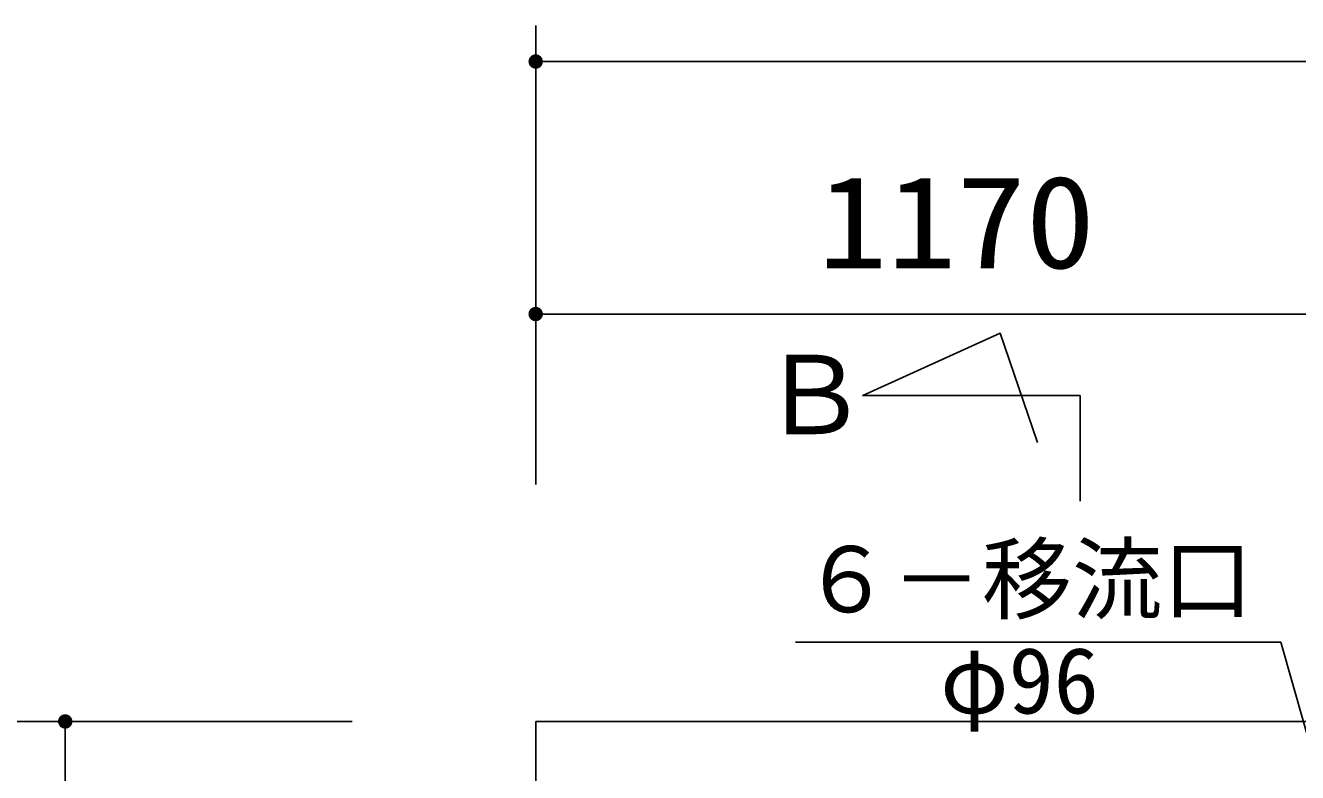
# Model space of a CAD drawing. Units: millimetres, scale not verified. Extents: x -14850 to 14850, y -10500 to 10500.
# Drawn here: x -11861 to -10097, y 2560 to 3595 of the extents above; entities that cross this region are included whole.
import ezdxf
from ezdxf.enums import TextEntityAlignment as Align

# ---------------------------------------------------------------- set-up
doc = ezdxf.new("R2010")
doc.units = ezdxf.units.MM
doc.header["$LTSCALE"] = 50
for name, color, linetype, lineweight in [('0-0_製作', 5, 'Continuous', 25), ('0-1_空気管', 3, 'Continuous', 25), ('0-2_機器', 3, 'Continuous', 25)]:
    doc.layers.add(name, color=color, linetype=linetype, lineweight=lineweight)
doc.styles.add('ＭＳ ゴシック', font='')
doc.styles.get('ＭＳ ゴシック').set_extended_font_data('MS Gothic')

msp = doc.modelspace()

# ---------------------------------------------------------------- linework, layer by layer
at = {"layer": '0-0_製作', "color": 2}
for p, q in [((-11153.31, 3595.4), (-11153.31, 2958.94)), ((-6963.31, 3545.4), (-11153.31, 3545.4)), ((-11153.31, 3195.4), (-9983.31, 3195.4)), ((-12205.62, 2630.71), (-11407.77, 2630.71)), ((-11805.62, 2630.71), (-11805.62, 2430.71))]:
    msp.add_line(p, q, dxfattribs=at)
at = {"layer": '0-0_製作'}
for points in [[(-11161.01, 3551.78), (-11163.31, 3545.4), (-11161.75, 3550.76)], [(-11161.01, 3551.78), (-11153.31, 3545.4), (-11163.31, 3545.4)], [(-11161.75, 3550.76), (-11163.31, 3545.4), (-11163.29, 3546.03)], [(-11153.31, 3545.4), (-11163.23, 3544.15), (-11163.31, 3545.4)], [(-11161.75, 3550.76), (-11163.29, 3546.03), (-11162.35, 3549.66)], [(-11162.35, 3549.66), (-11163.29, 3546.03), (-11163.13, 3547.27)], [(-11153.31, 3545.4), (-11162.99, 3542.91), (-11163.23, 3544.15)], [(-11162.35, 3549.66), (-11163.13, 3547.27), (-11162.82, 3548.49)], [(-11153.31, 3545.4), (-11162.6, 3541.72), (-11162.99, 3542.91)], [(-11153.31, 3545.4), (-11162.07, 3540.58), (-11162.6, 3541.72)], [(-11153.31, 3545.4), (-11161.4, 3539.52), (-11162.07, 3540.58)], [(-11153.31, 3545.4), (-11160.6, 3538.56), (-11161.4, 3539.52)], [(-11160.15, 3552.69), (-11153.31, 3545.4), (-11161.01, 3551.78)], [(-11153.31, 3545.4), (-11159.68, 3537.7), (-11160.6, 3538.56)], [(-11159.18, 3553.49), (-11153.31, 3545.4), (-11160.15, 3552.69)], [(-11153.31, 3545.4), (-11158.66, 3536.96), (-11159.68, 3537.7)], [(-11158.12, 3554.16), (-11153.31, 3545.4), (-11159.18, 3553.49)], [(-11153.31, 3545.4), (-11157.56, 3536.35), (-11158.66, 3536.96)], [(-11156.99, 3554.7), (-11153.31, 3545.4), (-11158.12, 3554.16)], [(-11153.31, 3545.4), (-11156.4, 3535.89), (-11157.56, 3536.35)], [(-11155.79, 3555.09), (-11153.31, 3545.4), (-11156.99, 3554.7)], [(-11153.31, 3545.4), (-11155.18, 3535.58), (-11156.4, 3535.89)], [(-11154.56, 3555.32), (-11153.31, 3545.4), (-11155.79, 3555.09)], [(-11153.31, 3535.4), (-11155.18, 3535.58), (-11153.31, 3545.4)], [(-11153.31, 3555.4), (-11153.31, 3545.4), (-11154.56, 3555.32)], [(-11152.68, 3555.38), (-11153.31, 3545.4), (-11153.31, 3555.4)], [(-11151.43, 3555.22), (-11153.31, 3545.4), (-11152.68, 3555.38)], [(-11150.22, 3554.91), (-11153.31, 3545.4), (-11151.43, 3555.22)], [(-11150.22, 3554.91), (-11143.31, 3545.4), (-11153.31, 3545.4)], [(-11143.31, 3545.4), (-11153.31, 3535.4), (-11153.31, 3545.4)], [(-11143.31, 3545.4), (-11152.05, 3535.48), (-11153.31, 3535.4)], [(-11143.31, 3545.4), (-11150.82, 3535.72), (-11152.05, 3535.48)], [(-11143.31, 3545.4), (-11149.62, 3536.1), (-11150.82, 3535.72)], [(-11149.05, 3554.45), (-11143.31, 3545.4), (-11150.22, 3554.91)], [(-11143.31, 3545.4), (-11148.49, 3536.64), (-11149.62, 3536.1)], [(-11147.95, 3553.84), (-11143.31, 3545.4), (-11149.05, 3554.45)], [(-11143.31, 3545.4), (-11147.43, 3537.31), (-11148.49, 3536.64)], [(-11146.93, 3553.11), (-11143.31, 3545.4), (-11147.95, 3553.84)], [(-11143.31, 3545.4), (-11146.46, 3538.11), (-11147.43, 3537.31)], [(-11146.02, 3552.25), (-11143.31, 3545.4), (-11146.93, 3553.11)], [(-11143.31, 3545.4), (-11145.6, 3539.03), (-11146.46, 3538.11)], [(-11145.22, 3551.28), (-11143.31, 3545.4), (-11146.02, 3552.25)], [(-11143.31, 3545.4), (-11144.86, 3540.04), (-11145.6, 3539.03)], [(-11144.54, 3550.22), (-11143.31, 3545.4), (-11145.22, 3551.28)], [(-11143.33, 3544.77), (-11144.86, 3540.04), (-11143.31, 3545.4)], [(-11144.01, 3549.08), (-11143.31, 3545.4), (-11144.54, 3550.22)], [(-11143.62, 3547.89), (-11143.31, 3545.4), (-11144.01, 3549.08)], [(-11143.38, 3546.65), (-11143.31, 3545.4), (-11143.62, 3547.89)], [(-11153.31, 3535.4), (-11153.93, 3535.42), (-11155.18, 3535.58)], [(-11143.33, 3544.77), (-11144.26, 3541.14), (-11144.86, 3540.04)], [(-11143.48, 3543.53), (-11144.26, 3541.14), (-11143.33, 3544.77)], [(-11143.48, 3543.53), (-11143.8, 3542.31), (-11144.26, 3541.14)], [(-11161.75, 3200.76), (-11163.31, 3195.4), (-11163.29, 3196.03)], [(-11161.75, 3200.76), (-11153.31, 3195.4), (-11163.31, 3195.4)], [(-11153.31, 3195.4), (-11163.23, 3194.15), (-11163.31, 3195.4)], [(-11161.75, 3200.76), (-11163.29, 3196.03), (-11162.35, 3199.66)], [(-11162.35, 3199.66), (-11163.29, 3196.03), (-11163.13, 3197.27)], [(-11153.31, 3195.4), (-11162.99, 3192.91), (-11163.23, 3194.15)], [(-11162.35, 3199.66), (-11163.13, 3197.27), (-11162.82, 3198.49)], [(-11153.31, 3195.4), (-11162.6, 3191.72), (-11162.99, 3192.91)], [(-11153.31, 3195.4), (-11162.07, 3190.58), (-11162.6, 3191.72)], [(-11153.31, 3195.4), (-11161.4, 3189.52), (-11162.07, 3190.58)], [(-11161.01, 3201.78), (-11153.31, 3195.4), (-11161.75, 3200.76)], [(-11153.31, 3195.4), (-11160.6, 3188.56), (-11161.4, 3189.52)], [(-11160.15, 3202.69), (-11153.31, 3195.4), (-11161.01, 3201.78)], [(-11153.31, 3195.4), (-11159.68, 3187.7), (-11160.6, 3188.56)], [(-11159.18, 3203.49), (-11153.31, 3195.4), (-11160.15, 3202.69)], [(-11153.31, 3195.4), (-11158.66, 3186.96), (-11159.68, 3187.7)], [(-11158.12, 3204.16), (-11153.31, 3195.4), (-11159.18, 3203.49)], [(-11153.31, 3195.4), (-11157.56, 3186.35), (-11158.66, 3186.96)], [(-11156.99, 3204.7), (-11153.31, 3195.4), (-11158.12, 3204.16)], [(-11153.31, 3195.4), (-11156.4, 3185.89), (-11157.56, 3186.35)], [(-11155.79, 3205.09), (-11153.31, 3195.4), (-11156.99, 3204.7)], [(-11153.31, 3195.4), (-11155.18, 3185.58), (-11156.4, 3185.89)], [(-11154.56, 3205.32), (-11153.31, 3195.4), (-11155.79, 3205.09)], [(-11153.31, 3185.4), (-11155.18, 3185.58), (-11153.31, 3195.4)], [(-11153.31, 3205.4), (-11153.31, 3195.4), (-11154.56, 3205.32)], [(-11152.68, 3205.38), (-11153.31, 3195.4), (-11153.31, 3205.4)], [(-11151.43, 3205.22), (-11153.31, 3195.4), (-11152.68, 3205.38)], [(-11150.22, 3204.91), (-11153.31, 3195.4), (-11151.43, 3205.22)], [(-11150.22, 3204.91), (-11143.31, 3195.4), (-11153.31, 3195.4)], [(-11143.31, 3195.4), (-11153.31, 3185.4), (-11153.31, 3195.4)], [(-11143.31, 3195.4), (-11152.05, 3185.48), (-11153.31, 3185.4)], [(-11143.31, 3195.4), (-11150.82, 3185.72), (-11152.05, 3185.48)], [(-11143.31, 3195.4), (-11149.62, 3186.1), (-11150.82, 3185.72)], [(-11149.05, 3204.45), (-11143.31, 3195.4), (-11150.22, 3204.91)], [(-11143.31, 3195.4), (-11148.49, 3186.64), (-11149.62, 3186.1)], [(-11147.95, 3203.84), (-11143.31, 3195.4), (-11149.05, 3204.45)], [(-11143.31, 3195.4), (-11147.43, 3187.31), (-11148.49, 3186.64)], [(-11146.93, 3203.11), (-11143.31, 3195.4), (-11147.95, 3203.84)], [(-11143.31, 3195.4), (-11146.46, 3188.11), (-11147.43, 3187.31)], [(-11146.02, 3202.25), (-11143.31, 3195.4), (-11146.93, 3203.11)], [(-11143.31, 3195.4), (-11145.6, 3189.03), (-11146.46, 3188.11)], [(-11145.22, 3201.28), (-11143.31, 3195.4), (-11146.02, 3202.25)], [(-11143.31, 3195.4), (-11144.86, 3190.04), (-11145.6, 3189.03)], [(-11144.54, 3200.22), (-11143.31, 3195.4), (-11145.22, 3201.28)], [(-11143.31, 3195.4), (-11144.26, 3191.14), (-11144.86, 3190.04)], [(-11144.01, 3199.08), (-11143.31, 3195.4), (-11144.54, 3200.22)], [(-11143.33, 3194.77), (-11144.26, 3191.14), (-11143.31, 3195.4)], [(-11143.48, 3193.53), (-11144.26, 3191.14), (-11143.33, 3194.77)], [(-11143.48, 3193.53), (-11143.8, 3192.31), (-11144.26, 3191.14)], [(-11143.62, 3197.89), (-11143.31, 3195.4), (-11144.01, 3199.08)], [(-11143.38, 3196.65), (-11143.31, 3195.4), (-11143.62, 3197.89)], [(-11153.31, 3185.4), (-11153.93, 3185.42), (-11155.18, 3185.58)], [(-11814.67, 2634.97), (-11815.62, 2630.71), (-11815.6, 2631.34)], [(-11814.67, 2634.97), (-11805.62, 2630.71), (-11815.62, 2630.71)], [(-11805.62, 2630.71), (-11815.54, 2629.45), (-11815.62, 2630.71)], [(-11814.67, 2634.97), (-11815.6, 2631.34), (-11815.13, 2633.8)], [(-11815.13, 2633.8), (-11815.6, 2631.34), (-11815.44, 2632.58)], [(-11805.62, 2630.71), (-11815.3, 2628.22), (-11815.54, 2629.45)], [(-11805.62, 2630.71), (-11814.92, 2627.03), (-11815.3, 2628.22)], [(-11805.62, 2630.71), (-11814.38, 2625.89), (-11814.92, 2627.03)], [(-11814.06, 2636.07), (-11805.62, 2630.71), (-11814.67, 2634.97)], [(-11805.62, 2630.71), (-11813.71, 2624.83), (-11814.38, 2625.89)], [(-11813.32, 2637.08), (-11805.62, 2630.71), (-11814.06, 2636.07)], [(-11805.62, 2630.71), (-11812.91, 2623.86), (-11813.71, 2624.83)], [(-11812.46, 2638), (-11805.62, 2630.71), (-11813.32, 2637.08)], [(-11805.62, 2630.71), (-11811.99, 2623), (-11812.91, 2623.86)], [(-11811.5, 2638.8), (-11805.62, 2630.71), (-11812.46, 2638)], [(-11805.62, 2630.71), (-11810.98, 2622.26), (-11811.99, 2623)], [(-11810.44, 2639.47), (-11805.62, 2630.71), (-11811.5, 2638.8)], [(-11805.62, 2630.71), (-11809.88, 2621.66), (-11810.98, 2622.26)], [(-11809.3, 2640.01), (-11805.62, 2630.71), (-11810.44, 2639.47)], [(-11805.62, 2630.71), (-11808.71, 2621.2), (-11809.88, 2621.66)], [(-11808.11, 2640.39), (-11805.62, 2630.71), (-11809.3, 2640.01)], [(-11805.62, 2630.71), (-11807.49, 2620.88), (-11808.71, 2621.2)], [(-11806.87, 2640.63), (-11805.62, 2630.71), (-11808.11, 2640.39)], [(-11805.62, 2620.71), (-11807.49, 2620.88), (-11805.62, 2630.71)], [(-11805.62, 2640.71), (-11805.62, 2630.71), (-11806.87, 2640.63)], [(-11804.99, 2640.69), (-11805.62, 2630.71), (-11805.62, 2640.71)], [(-11803.75, 2640.53), (-11805.62, 2630.71), (-11804.99, 2640.69)], [(-11802.53, 2640.22), (-11805.62, 2630.71), (-11803.75, 2640.53)], [(-11802.53, 2640.22), (-11795.62, 2630.71), (-11805.62, 2630.71)], [(-11795.62, 2630.71), (-11805.62, 2620.71), (-11805.62, 2630.71)], [(-11795.62, 2630.71), (-11804.37, 2620.79), (-11805.62, 2620.71)], [(-11795.62, 2630.71), (-11803.13, 2621.02), (-11804.37, 2620.79)], [(-11795.62, 2630.71), (-11801.94, 2621.41), (-11803.13, 2621.02)], [(-11801.36, 2639.76), (-11795.62, 2630.71), (-11802.53, 2640.22)], [(-11795.62, 2630.71), (-11800.8, 2621.94), (-11801.94, 2621.41)], [(-11800.26, 2639.15), (-11795.62, 2630.71), (-11801.36, 2639.76)], [(-11795.62, 2630.71), (-11799.74, 2622.62), (-11800.8, 2621.94)], [(-11799.24, 2638.41), (-11795.62, 2630.71), (-11800.26, 2639.15)], [(-11795.62, 2630.71), (-11798.77, 2623.42), (-11799.74, 2622.62)], [(-11798.33, 2637.55), (-11795.62, 2630.71), (-11799.24, 2638.41)], [(-11795.62, 2630.71), (-11797.91, 2624.33), (-11798.77, 2623.42)], [(-11797.53, 2636.59), (-11795.62, 2630.71), (-11798.33, 2637.55)], [(-11795.62, 2630.71), (-11797.18, 2625.35), (-11797.91, 2624.33)], [(-11796.86, 2635.53), (-11795.62, 2630.71), (-11797.53, 2636.59)], [(-11795.62, 2630.71), (-11796.57, 2626.45), (-11797.18, 2625.35)], [(-11796.32, 2634.39), (-11795.62, 2630.71), (-11796.86, 2635.53)], [(-11795.62, 2630.71), (-11796.11, 2627.62), (-11796.57, 2626.45)], [(-11795.93, 2633.19), (-11795.62, 2630.71), (-11796.32, 2634.39)], [(-11795.64, 2630.08), (-11796.11, 2627.62), (-11795.62, 2630.71)], [(-11795.8, 2628.83), (-11796.11, 2627.62), (-11795.64, 2630.08)], [(-11795.7, 2631.96), (-11795.62, 2630.71), (-11795.93, 2633.19)], [(-11805.62, 2620.71), (-11806.25, 2620.73), (-11807.49, 2620.88)]]:
    msp.add_solid(points, dxfattribs=at)
at = {"layer": '0-1_空気管'}
for p, q in [((-10120.14, 2740.83), (-10793.26, 2740.83)), ((-9843.31, 1770.71), (-10120.14, 2740.83))]:
    msp.add_line(p, q, dxfattribs=at)
at = {"layer": '0-2_機器'}
msp.add_line((-10398.31, 2935.96), (-10398.31, 3082.32), dxfattribs=at)
at = {"layer": '0-2_機器', "color": 2}
for p, q in [((-11153.31, 730.71), (-11153.31, 2630.71)), ((-11153.31, 2630.71), (-6963.31, 2630.71))]:
    msp.add_line(p, q, dxfattribs=at)
at = {"layer": '0-2_機器'}
msp.add_lwpolyline([(-10398.31, 3082.32), (-10699.8, 3082.32), (-10509.47, 3168.84), (-10457.57, 3017.44)], dxfattribs=at)

# ---------------------------------------------------------------- texts
at = {"layer": '0-0_製作', "color": 4, "style": 'ＭＳ ゴシック', "width": 1.1}
msp.add_text('1170', height=128.4, dxfattribs=at).set_placement((-10762.06, 3220.4), align=Align.BOTTOM_LEFT)
at = {"layer": '0-1_空気管', "color": 4, "style": 'ＭＳ ゴシック'}
for s, p in [('６－移流口', (-10785.15, 2754.5)), ('φ96', (-10592.47, 2614.18))]:
    msp.add_text(s, height=91.79, dxfattribs=at).set_placement(p, align=Align.BOTTOM_LEFT)
at = {"layer": '0-2_機器', "color": 4, "style": 'ＭＳ ゴシック'}
msp.add_text('Ｂ', height=110, dxfattribs=at).set_placement((-10841.99, 2995.86), align=Align.BOTTOM_LEFT)

doc.saveas('drawing.dxf')
